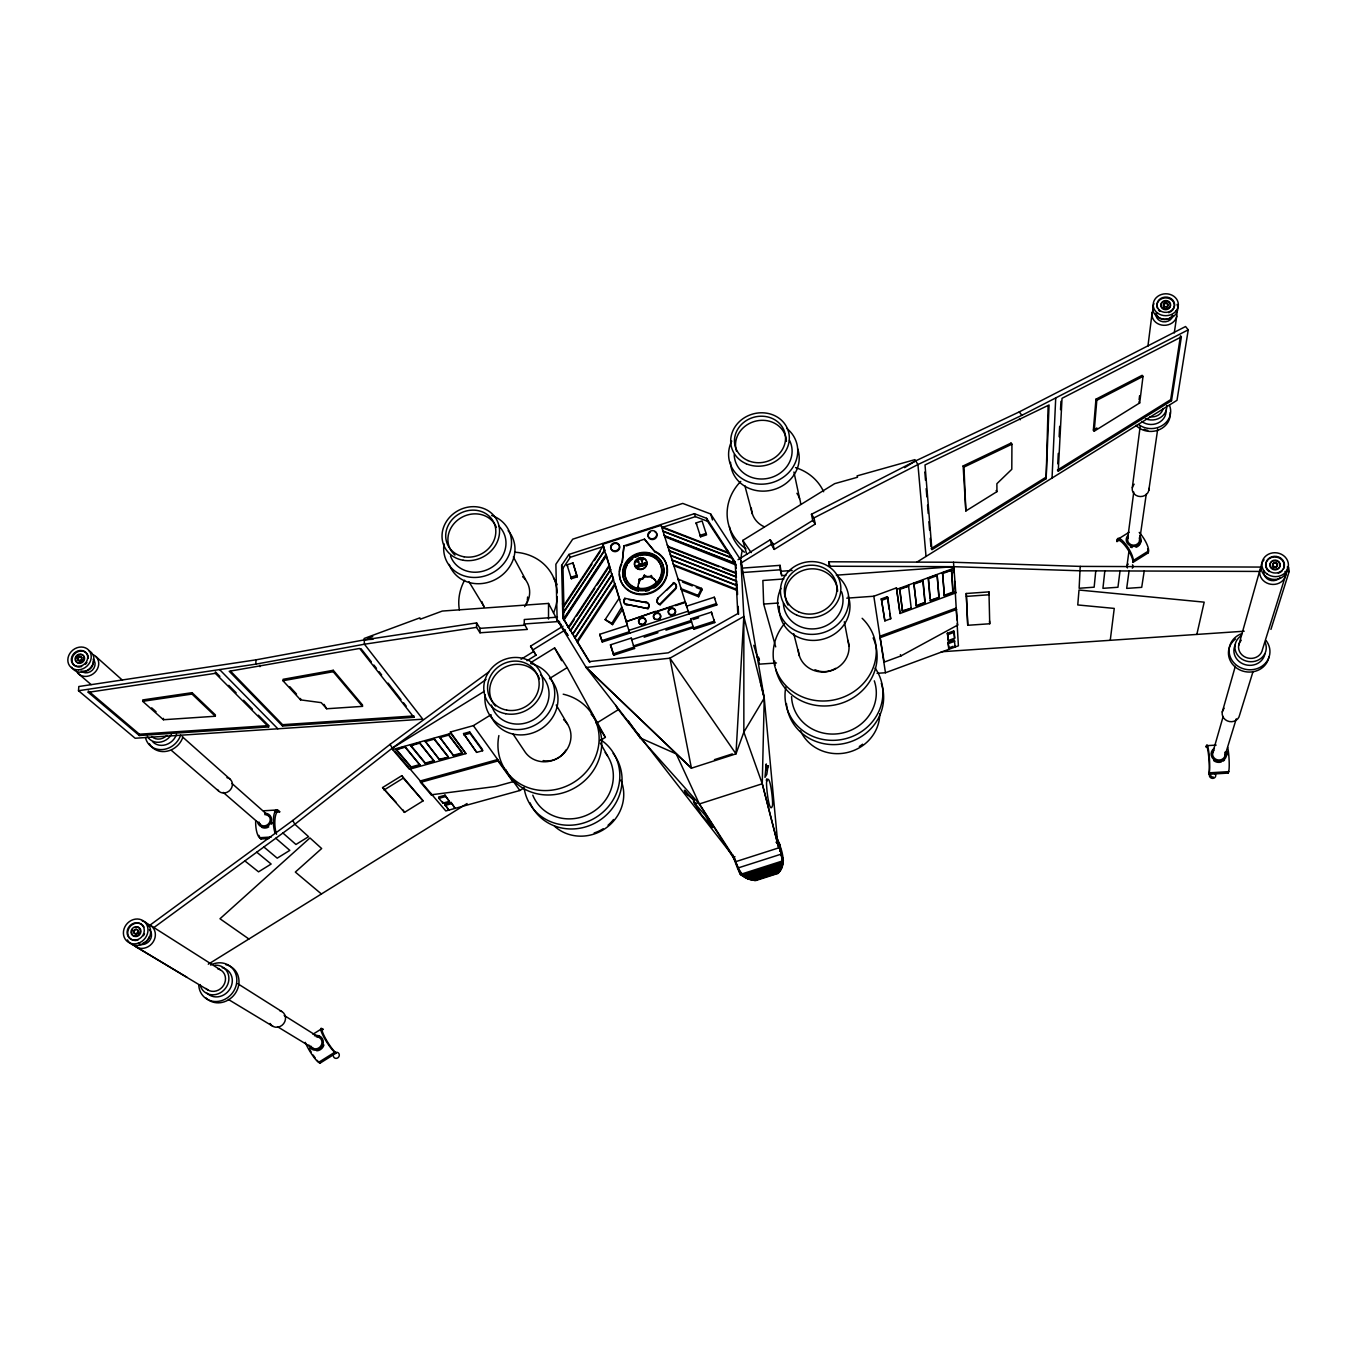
<?xml version="1.0" encoding="UTF-8"?>
<svg xmlns="http://www.w3.org/2000/svg" width="1357" height="1357" viewBox="0 0 1357 1357"><rect width="100%" height="100%" fill="white"/><g stroke="black" fill="none" stroke-linecap="round" stroke-linejoin="round"><path stroke-width="1.5" d="M548.516 619.029L548.533 603.424L442.297 611.057L420.28 619.216L419.856 617.859L364.151 638.485L364.439 644.219L422.79 719.193L135.14 738.242L78.502 690.73L78.808 686.523L255.998 659.841L364.575 639.842L476.612 622.914L480.022 628.359L479.988 632.786L527.364 629.427L524.26 623.983L524.277 619.521L557.473 617.164M1011.016 443.094L1011.932 444.18L1011.796 469.301L996.886 483.703L996.954 491.641L965.845 510.978L963.131 465.96L1011.084 443.06M479.988 632.786L476.561 627.358L476.612 622.914M413.902 717.31L359.639 648.459L229.214 671.274L282.544 726.012L413.902 717.31L413.919 715.953L282.595 724.689L230.724 671.325M778.731 847.871L762.261 783.769L764.245 698.109L740.905 560.288L710.661 513.981L682.741 503.413L572.705 539.187L555.878 564.258L557.133 619.844L586.173 667.457L734.341 857.828L735.816 861.627L778.731 847.871L762.261 783.769L743.857 732.102L743.84 616.468L740.905 560.288L742.313 570.686M362.472 706.369L362.506 704.995L333.262 670.29L283.087 679.314L282.968 680.722L300.542 699.873L321.219 702.638L326.698 708.761L362.472 706.369L333.211 671.715L333.262 670.29M326.698 708.761L324.001 704.334M300.542 699.873L300.592 698.482M1046.128 478.699L1049.08 404.963L925.016 464.942L931.903 549.738L1046.128 478.699L1048.113 405.93M282.544 726.012L282.595 724.689M268.703 725.605L139.381 734.205L88.341 690.934L88.239 692.324L139.296 735.528L268.652 726.945L268.703 725.605L258.339 715.173M78.502 690.73L255.811 664.15L255.998 659.841M259.95 666.677L260.018 665.252M1052.048 478.037L1055.729 397.923M1057.765 463.823L1058.29 453.408M1059.139 436.75L1059.664 426.335M1060.512 409.661L1060.953 401.333M268.652 726.945L215.356 673.343L215.441 671.919L219.868 676.397M215.305 716.242L215.373 714.885L192.083 692.681L142.773 699.924L142.689 701.315L163.417 719.736L215.305 716.242L192.016 694.072L192.083 692.681M1058.256 471.15L1062.039 398.296L1181.37 336.909L1180.488 335.807L1170.684 399.653L1171.515 400.705L1058.256 471.15L1057.442 470.082L1170.684 399.653M743.84 616.468L735.986 753.847L691.425 768.181L586.173 667.457L669.917 658.179L743.84 616.468L764.245 698.109L777.798 843.918L779.444 844.173C782.87 853.248 786.297 866.003 777.798 873.501L755.628 880.608L747.741 878.912L740.379 874.434C734.544 862.526 726.69 837.303 740.379 874.434L783.379 860.66L776.933 839.135L779.444 844.173L783.26 862.034L741.567 875.367L733.645 857.217M163.417 719.736L163.485 718.379M139.296 735.528L139.381 734.205M1093.369 430.135L1095.964 399.195L1142.136 375.312L1143.018 376.415L1139.693 402.944L1094.2 431.204L1093.369 430.135L1096.863 427.964M1094.2 431.204L1096.812 400.298L1095.964 399.195M1095.777 570.856L1094.149 587.191L1079.137 588.26L1080.206 566.395L953.496 562.256L829.008 561.781L829.195 566.225L953.784 566.683L1080.579 570.805L1259.737 571.433M654.854 551.264A24.29 22.153 -22 0 1 664.167 581.22A24.29 22.153 -22 0 1 631.48 591.839A24.29 22.153 -22 0 1 622.269 561.849L623.949 545.836L644.49 539.17L655.126 551.994A24.273 22.136 -22 0 1 666.151 578.269A24.273 22.136 -22 0 1 639.622 594.62A24.273 22.136 -22 0 1 619.504 573.943M1104.835 570.89L1102.936 588.327L1117.947 587.259L1120.017 570.941M1139.218 532.402A13.774 3.85 57.7 0 1 1148.548 550.959L1148.276 552.808L1132.925 562.426A13.757 3.715 57.7 0 0 1125.682 546.447A13.757 3.715 57.7 0 0 1116.998 541.545L1117.218 539.679L1129.126 532.232M1139.1 399.823L1139.609 395.752M1110.247 640.3L1114.25 608.411L1077.763 604.951L1079.002 590.024L1204.185 602.152L1196.84 634.414M1147.92 346.222L1152.161 312.619M1132.315 487.706L1140.185 426.268M1127.667 538.763L1133.757 492.082M1126.988 565.852L1129.075 550.23M1129.058 570.975L1126.683 588.395L1141.712 587.344L1144.205 571.026M1132.925 562.426L1133.18 560.594A13.791 3.732 57.7 0 0 1125.92 544.598A13.791 3.732 57.7 0 0 1117.218 539.679M1139.575 540.731L1146.258 494.101M1148.802 490.369L1157.725 428.999M1174.263 332.991L1176.74 316.198M1171.515 400.705L1181.37 336.909M772.625 546.99L774.287 549.398L815.252 524.056L812.707 520.46L811.452 514.286L915.347 461.024L1019.26 411.9L1185.56 326.528L1188.24 329.836L1176.994 400.315L917.078 562.002M1216.16 745.095L1206.475 745.688L1206.068 747.181A14.265 1.611 86.3 0 1 1208.68 756.307A14.265 1.611 86.3 0 1 1208.799 774.27L1228.204 773.083L1228.662 771.641A14.316 1.747 86.3 0 0 1229.154 760.989A14.316 1.747 86.3 0 0 1227.729 747.368M1238.704 645.338L1259.822 570.381M1222.267 712.052L1235.311 666.287M1212.649 753.033L1223.166 716.479M1208.799 774.27L1209.223 772.828A14.299 1.611 86.3 0 0 1209.104 754.814A14.299 1.611 86.3 0 0 1206.475 745.688M1225.083 755.323L1236.261 718.837M1253.054 671.494L1239.569 715.156A8.787 8.074 9.8 0 1 1227.288 720.889A8.787 8.074 9.8 0 1 1224.15 708.286M1285.808 574.723L1262.485 649.46A12.077 10.975 8.2 0 1 1245.641 657.314A12.077 10.975 8.2 0 1 1241.265 640.216M1270.932 629.394L1289.15 571.534L1288.641 567.175M777.798 873.501L778.63 870.872L778.596 872.738L754.288 880.506M734.205 858.659L733.56 856.504M733.628 858.065L734.917 856.606M680.858 587.988L681.621 590.074L698.601 596.758L698.109 595.384L701.586 588.378L678.11 579.151M698.601 596.758L702.078 589.769L701.586 588.378M638.57 584.053A9.38 8.566 -22.1 0 1 639.452 581.899L638.723 579.507L642.709 578.218L644.304 575.164L647.323 576.725L651.581 576.131M638.723 579.507L642.997 578.913L644.304 575.164M627.019 623.643L622.642 609.174L612.533 624.627L611.905 623.304L621.727 607.139M576.946 641.335L614.789 583.747M589.769 662.453L577.454 642.319L615.247 584.782L614.331 582.696M612.533 624.627L605.137 619.623L619.148 598.267M609.242 565.275L568.346 627.307L567.311 625.323M569.838 626.255L574.367 619.369M576.64 615.925L594.807 588.361M597.063 584.918L608.428 567.701M570.364 630.564L610.514 569.618M609.514 571.704L570.534 630.886L569.516 628.902M572.552 634.143L611.939 574.316M611.464 573.265L612.092 574.673L572.739 634.482L571.704 632.498M574.757 637.739L613.364 579.032M612.38 581.101L574.927 638.061L573.909 636.094M606.002 554.708L563.698 618.775L563.562 605.884L603.322 545.735L602.389 543.563M591.957 564.122L563.901 606.562L562.985 568.21L561.611 565.394L568.956 554.436L694.394 513.675L706.59 518.306L735.172 562.137L736.206 568.447M594.298 560.594L600.133 551.756M563.528 612.16L604.577 550.043L604.119 548.957M563.867 619.114L606.155 555.064M568.702 627.969L564.207 619.776L606.46 555.776L605.527 553.639M562.985 568.21L570.313 557.286L603.644 546.447M638.468 561.934L635.347 561.238A6.31 5.75 -22 0 0 637.739 569.024A6.31 5.75 -22 0 0 646.22 566.259A6.31 5.75 -22 0 0 643.829 558.49L641.725 561.272M635.347 561.238L639.096 558.27L643.829 558.49M635.636 561.951L638.18 560.645M660.113 604.747L659.841 604.069A3.969 3.63 -21.8 0 1 657.958 598.013L673.53 583.273A3.952 3.63 -21 0 1 675.413 589.294L660.113 604.747A3.969 3.63 -21.8 0 1 657.466 599.811M666.575 590.295L673.53 583.273M659.841 604.069L675.158 588.599A3.952 3.63 -21 0 0 673.276 582.577M641.471 560.22L642.692 558.151M636.603 560.678L637.451 558.592L640.555 557.591L644.117 559.203M148.1 926.526L292.722 820.476L390.07 744.365L488.876 671.885M486.077 679.382L392.309 748.131L294.876 824.259L153.477 927.866M636.179 559.61L642.166 557.676M642.59 558.745L641.284 559.644L640.86 558.575M318.658 1062.327L334.857 1052.184L336.248 1053.032L320.065 1063.159L318.658 1062.327A14.147 2.392 58.2 0 1 311.72 1054.185A14.147 2.392 58.2 0 1 305.257 1042.329M1133.18 560.594L1148.548 550.959M312.941 1034.238L321.914 1028.623L323.322 1029.522A14.113 2.256 58.2 0 0 325.595 1038.631A14.113 2.256 58.2 0 0 336.248 1053.032M1116.998 541.545L1120.39 539.408M410.34 769.3L445.808 810.943L519.867 790.503L523.429 788.281M600.031 740.668L605.375 737.36L567.158 667.627L554.606 647.917L531.164 662.386M931.106 548.652L1045.314 477.63M404.505 812.385L423.079 800.867L401.791 775.678L382.572 787.569L404.505 812.385L403.097 809.993M208.283 964.216L467.079 803.548M596.537 723.179L618.13 709.779L615.874 705.386M526.991 660.757L535.998 655.194L530.57 646.169L563.019 626.154M535.998 655.194L532.928 649.884L565.394 629.852M521.054 659.281L533.657 651.496M491.064 714.698L473.356 725.639L450.388 732.017L465.926 753.61L409.39 769.266L392.614 749.59L392.309 748.131L484.279 691.341M746.774 554.436L742.788 540.408L834.674 483.652L857.488 477.257L857.081 475.883L914.923 459.65L917.943 464.552L926.034 556.438M738.021 559.695L770.25 539.764L772.778 543.411L774.287 549.398M549.466 678.568L567.158 667.627M740.532 563.342L772.778 543.411M773.558 544.683L812.707 520.46M904.61 467.673L915.347 461.024M384.031 790.028L403.233 778.138L423.079 800.867M900.929 655.923L957.652 625.085L956.193 608.055L879.913 636.246L884.153 662.114L900.929 655.923L900.403 654.634M1011.932 444.18L963.979 467.096L965.845 510.978M1096.812 400.298L1143.018 376.415M815.252 524.056L813.996 517.899L917.943 464.552L1021.872 415.327L1188.24 329.836M367.56 638.536L372.751 636.603M846.802 598.166L873.823 596.232L896.451 587.869L900.03 613.483L955.803 592.873L953.496 562.256M897.011 589.26L954.361 568.057M902.541 611.464L899.572 588.667L908.766 586.071L899.861 589.362L902.541 611.464L911.226 608.258L908.478 585.376M913.889 583.374L923.082 580.779L925.186 603.102L916.484 606.308L913.889 583.374L916.484 606.308M929.986 598.437L928.205 578.082L937.11 574.791L939.146 597.945L930.173 600.472L938.857 597.267L937.11 574.791M942.521 572.79L951.715 570.194L953.106 592.772L944.404 595.994L942.521 572.79L944.404 595.994M914.177 584.07L923.082 580.779M930.444 601.151L928.493 578.777L937.399 575.487M942.81 573.485L951.715 570.194M881.355 598.895L887.342 596.69L887.902 598.064L890.718 618.741L884.866 620.895L881.355 598.895L884.866 620.895M881.897 600.269L887.902 598.064M902.269 610.786L911.226 608.258M916.212 605.629L924.897 602.423L922.794 580.084M944.133 595.316L952.818 592.11L951.427 569.499M918.706 605.018L924.473 602.898M880.439 637.569L956.753 609.378M947.407 633.312L953.717 630.971L954.259 632.277L954.633 638.214L948.356 640.538L947.407 633.312L948.356 640.538M947.932 634.601L954.259 632.277M948.034 642.234L948.967 649.325L948.034 642.234L954.276 639.927L955.175 647.035L954.649 645.762M948.56 643.523L954.819 641.216M948.441 648.052L953.089 646.339M877.063 673.309L885.459 672.75L958.398 645.813L957.228 625.781M660.893 524.565L661.962 527.5L695.378 516.644L707.523 521.258L735.324 563.545L664.625 536.083M571.382 578.744L567.005 564.834L572.959 562.901L577.336 576.793L571.382 578.744L570.703 577.336L576.674 575.402L577.336 576.793M700.585 536.795L696.107 522.903L702.095 520.969L706.556 534.862L700.585 536.795L700.093 535.337L706.098 533.403M626.12 545.955L639.181 541.714M639.351 564.648L642.455 563.63L640.996 558.931L637.892 559.932L639.198 564.291L642.455 563.63M636.67 565.682C663.285 556.947 618.419 572.349 645.796 564.851L645.169 562.934M637.162 567.26L645.796 564.851M628.104 620.997L655.465 611.362M657.721 611.396L671.562 606.918M675.515 605.646L685.404 602.44M686.608 606.172L714.274 597.216L716.784 604.951L602.287 642.014L599.743 634.296L627.341 625.356L626.747 624.016M601.643 640.708L629.292 631.751L602.695 544.293L661.147 525.295L688.61 612.55L716.326 603.594L716.784 604.951M633.465 645.559L634.55 648.476L613.788 655.194L610.446 644.829L631.209 638.112L631.802 639.435M711.407 612.16L714.749 622.541L693.953 629.258L690.611 618.894L711.407 612.16L711.882 613.517M693.003 619.623L698.668 617.791M644.151 637.196L657.992 632.718M665.914 630.157L691.612 621.845M633.617 645.898L693.071 626.663M634.058 646.865L693.444 627.663L692.952 626.323M613.16 653.904L633.956 647.17L634.55 648.476M714.477 759.649L732.322 753.898M617.248 708.066L640.402 738.021L699.347 803.972L762.261 783.769M779.885 851.297L779.444 844.173L776.713 843.206L777.798 843.918L776.628 839.864M737.546 868.124L781.004 854.198M741.193 872.772L742.771 876.249L783.057 863.34L779.63 846.531L776.662 839.203M743.992 877.029L782.802 864.613M745.23 877.742L782.497 865.817M746.486 878.369L782.107 866.97M747.741 878.912L781.683 868.056L780.97 864.239M749.03 879.387L781.174 869.108M750.319 879.794L780.614 870.091M751.625 880.099L780.004 871.024M752.948 880.354L779.325 871.906M392.614 749.59L450.711 733.458L465.926 753.61M404.98 746.486L420.144 765.246L411.341 767.672L396.108 749.726L403.182 746.995M419.483 742.466L434.291 761.328L425.47 763.754L410.611 745.705L417.668 742.974M396.108 749.726L405.132 747.215L420.144 765.246M410.611 745.705L419.635 743.195L434.291 761.328M425.114 741.668L434.138 739.175L448.438 757.393L439.617 759.835L424.962 740.956L439.617 759.835M439.617 737.648L448.658 735.138L462.584 753.474L453.781 755.917L439.464 736.919L453.781 755.917M463.568 733.594L469.641 731.898L482.329 749.318L482.634 750.726L476.68 752.372L463.568 733.594L476.68 752.372M463.873 735.036L469.963 733.34L482.634 750.726M395.956 748.996L411.188 766.959L419.991 764.534M410.459 744.976L425.335 763.058L434.138 760.615M439.464 759.123L448.438 757.393M453.628 755.204L462.432 752.762L448.505 734.408M420.568 782.361L497.985 760.938L512.912 781.734L495.882 786.449L431.187 794.812L420.568 782.361L420.28 780.97L497.68 759.547L497.985 760.938M445.028 795.253L438.633 797.017L438.922 798.374L442.925 803.107L449.286 801.359L445.028 795.253L449.286 801.359M438.922 798.374L445.317 796.61M444.655 804.141L448.862 810.129L444.655 804.141L450.982 802.394L455.155 808.399L450.982 802.394M444.943 805.498L451.287 803.751M255.811 664.15L364.439 644.219L476.561 627.358M283.036 680.722L333.211 671.715M88.239 692.324L215.356 673.343M142.689 701.315L192.016 694.072M742.126 568.125L780.088 565.343L781.717 575.639L785.957 575.334M742.262 572.552L780.241 569.787L781.717 575.639M781.564 571.229L792.132 570.449M783.854 578.964L762.871 580.491L763.669 604.069L775.695 646.865M836.302 575.181L953.784 566.683L954.141 572.891M763.669 604.069L778.223 603.034M524.26 623.983L559.559 621.472M967.745 625.289L966.235 593.501L988.965 591.889L989.168 594.773L966.421 596.385L967.745 625.289L989.728 623.762L988.965 591.889M480.022 628.359L525.329 625.153M364.575 639.842L373.022 639.249M776.458 662.979L759.564 664.133L753.78 645.304M941.249 651.784L1244.182 631.209M263.462 810.808L277.15 809.959M274.368 810.757L278.287 810.519L279.712 811.825A13.604 4.275 86.8 0 0 275.132 817.779A13.604 4.275 86.8 0 0 276.557 834.267M275.827 812.063L279.712 811.825M1209.223 772.828L1228.662 771.641M255.693 820.798A13.621 4.393 86.8 0 0 259.56 837.727L271.315 837.015M259.56 837.727L261.053 838.982L268.873 838.507M1080.206 566.395L1261.23 567.073M1284.943 571.518L1289.15 571.534M776.984 838.897L779.444 844.173L776.306 842.205L778.019 842.256L779.444 844.173L777.425 842.985L779.444 844.173L775.542 834.385M648.018 603.407A3.969 3.63 -22.6 0 1 648.086 608.648L626.612 604.323A3.952 3.613 -23.3 0 1 624.78 598.301L646.237 602.593A3.969 3.63 -22.6 0 1 647.476 603.034M628.919 599.641L646.237 602.593M626.612 604.323L648.086 608.648M638.553 561.815L635.822 560.611M776.306 842.205L778.256 842.934M661.69 526.77L728.132 552.503M661.962 527.5L728.353 553.232L727.471 550.348M663.013 531.062L731.627 557.659L735.223 563.189L664.489 535.71M736.02 565.004L664.879 536.795L664.082 534.624M667.814 546.26L736.257 572.925L735.613 570.788M718.888 566.768L668.085 546.973L667.288 544.819M722.789 568.295L736.461 573.621M669.154 550.586L736.359 576.793L735.833 575.029M736.478 577.149L669.289 550.942L668.764 549.5M670.629 555.267L736.58 581.033M672.105 559.966L736.8 585.274M673.581 564.682L737.021 589.515L736.698 581.373L670.765 555.624L670.239 554.199M737.546 594.519L737.343 590.549L673.971 565.733L673.191 563.613M682.537 582.085L692.307 585.919M696.209 587.462L702.078 589.769M681.112 588.684L698.109 595.384M628.325 720.889L640.402 738.021L676.21 753.881L699.347 803.972L735.816 861.627M605.137 619.623L611.905 623.304M136.429 947.067L208.181 990.135M131.493 943.997L187.096 977.379M228.366 999.447L272.944 1026.35M277.523 1026.723L312.89 1048.198M284.173 1015.443L319.183 1037.443M237.763 983.706L281.713 1011.474M149.898 925.033L220.377 969.814M776.56 842.29L779.444 844.173L777.357 840.356M777.425 842.985L778.511 843.681M248.908 938.993L219.987 918.757L309.939 837.931L321.66 848.532L295.334 872.076L321.422 893.992M244.871 860.915L258.542 871.839L271.146 864.036L256.761 852.196M263.869 846.989L277.218 858.167L289.821 850.364L275.793 838.253M78.35 673.649L91.106 684.59M171.287 750.285L218.698 791.097M223.193 792.386L260.34 824.479M282.918 833.028L295.945 844.478L308.565 836.675L294.876 824.259L292.722 820.476M232.03 783.532L268.737 816.032M182.143 736.58L230.368 779.427M95.889 656.517L122.452 680.213M151.662 707.845L156.089 711.797M586.173 667.457L691.425 768.181L669.917 658.179L735.986 753.847L743.857 732.102L764.245 698.109L760.446 681.977M228.756 685.336L236.152 692.799M243.548 700.246L252.419 709.202M219.597 669.578L277.863 728.794M382.572 787.569L396.261 802.513M289.787 686.693L296.538 694.072M655.126 551.994L644.49 539.17M567.718 635.432L557.133 619.844L561.187 624.627M394.904 751.167L409.102 767.841M1138.845 401.876L1139.693 402.944M360.979 648.646L371.309 661.775M373.887 665.066L376.466 668.339M379.061 671.63L381.639 674.904M388.102 683.114L401.01 699.534M403.589 702.824L406.184 706.098M433.986 738.445L448.285 756.697M1019.26 411.9L1021.872 415.327M1019.48 418.584L1020.345 419.737M996.14 490.539L996.954 491.641M963.131 465.96L963.979 467.096M473.356 725.639L519.867 790.503M811.452 514.286L813.996 517.899M557.133 619.844L560.746 624.983M563.172 628.41L567.989 635.263M742.788 540.408L751.201 552.621M757.155 656.737L759.428 660.096L758.478 656.958M513.082 734.12L524.447 751.066A25.393 23.51 -31 0 0 561.221 755.798A25.393 23.51 -31 0 0 563.63 719.617M699.347 803.972L734.341 857.828M595.893 722.416L605.375 737.36M530.57 646.169L532.928 649.884M777.731 841.408L779.444 844.173M561.611 565.394L562.85 617.995L589.481 661.588L668.272 652.819L737.801 613.601L735.172 562.137M468.962 581.712L484.313 607.037A24.748 22.39 -28.1 0 1 481.956 601.694M390.07 744.365L392.309 748.131M401.791 775.678L403.233 778.138M556.234 704.995L567.599 724.299M600.337 743.025L607.563 755.934M554.606 647.917L561.645 660.689M513.37 556.93L526.448 581.135A24.748 22.39 -28.1 0 1 524.599 606.63M548.533 603.424L556.404 618.334M562.85 617.995L564.241 620.675M576.097 639.707L577.454 642.319M562.816 617.096L564.207 619.776M562.663 610.463L563.715 612.482L604.747 550.399L603.322 545.735M562.51 603.848L563.562 605.884M776.899 840.916L779.63 846.531L783.26 862.034M567.005 564.834L567.684 566.242M599.743 634.296L602.287 642.014M612.686 652.293L613.313 653.582M610.446 644.829L613.788 655.194M610.938 646.441L611.566 647.747M568.956 554.436L570.313 557.286M631.7 639.724L691.12 620.488M638.689 734.239L640.402 738.021M629.885 633.074L628.681 630.428L688.118 611.193L689.119 613.907M626.12 621.642L685.149 601.762L686.167 604.493M618.843 597.572L619.742 599.624L615.247 584.782M612.906 577.98L613.517 579.371L612.092 574.673M608.631 563.85L609.547 565.971M610.039 568.549L610.667 569.957L606.46 555.776M624.78 598.301L625.085 598.98A3.952 3.613 -23.3 0 0 626.917 605.018M622.269 561.849L623.949 545.836M955.226 591.533L955.803 592.873M656.72 583.459L656.313 582.407A9.38 8.566 -22.1 0 0 644.88 577.115A9.38 8.566 -22.1 0 0 638.485 588.192L638.91 589.226M957.126 623.779L957.652 625.085M954.633 638.214L953.717 630.971M636.077 560.288L638.367 561.238L637.756 559.576M900.03 613.483L896.451 587.869M638.265 561.103L638.621 562.29M890.718 618.741L889.615 613.245M741.193 872.33L742.771 876.249M883.644 660.825L884.153 662.114M657.958 598.013L658.247 598.708A3.969 3.63 -21.8 0 0 657.806 599.234M651.903 577.471L652.055 577.811A9.38 8.566 -22.1 0 1 656.449 582.764A18.71 17.047 -22 0 0 653.565 556.641A18.71 17.047 -22 0 0 626.34 565.462A18.71 17.047 -22 0 0 638.621 588.531A9.38 8.566 -22.1 0 1 638.282 586.309M739.361 869.837L741.567 875.367M690.611 618.894L691.103 620.234M693.953 629.258L693.444 627.935L714.274 621.184L714.749 622.541M686.099 604.798L687.117 607.529M671.715 558.897L672.241 560.322L736.902 585.613L736.274 583.51M677.855 578.438L678.636 580.542M662.623 529.959L663.149 531.418L731.728 558.015L731.084 555.861M711.916 613.771L712.391 615.111M713.765 619.589L714.24 620.929M714.274 597.216L714.749 598.59M696.107 522.903L696.599 524.379M694.394 513.675L695.378 516.644M706.59 518.306L707.523 521.258M710.661 513.981L712.51 519.968M651.309 575.419L652.055 577.811M636.823 566.039L637.298 567.616M736.478 587.768L737.343 590.549M631.209 638.112L633.956 647.17M734.68 561.391L735.545 564.258M572.959 562.901L576.674 575.402M744.874 485.755L752.355 513.896M770.25 539.764L771.777 545.785M793.743 633.702L799.409 655.923M781.191 855.097L783.057 863.34M512.607 780.377L512.912 781.734M469.641 731.898L469.963 733.34M450.388 732.017L450.711 733.458M793.93 471.999L799.595 498.562M442.636 801.75L442.925 803.107M430.898 793.438L431.187 794.812M829.008 561.781L829.772 565.716M844.325 621.743L849.024 646.373M873.823 596.232L885.459 672.75M887.342 596.69L889.039 609.106M924.829 472.049L925.508 480.344M926.186 488.622L926.865 496.899M927.543 505.177L928.222 513.455M928.9 521.733L929.579 530.027M930.257 538.305L930.936 546.583M989.541 620.963L989.728 623.762M966.235 593.501L966.421 596.385M954.633 581.186L956.889 619.844M738.157 606.409L738.564 614.331M780.088 565.343L780.241 569.787M766.773 778.816A6.107 5.784 -28.4 0 1 766.23 780.275M697.091 803.463A6.107 5.784 -15.7 0 1 693.342 800.935M645.949 601.914A3.969 3.63 -22.6 0 1 647.798 607.953M619.572 572.009A24.273 22.136 -22 0 1 621.642 564.342M615.315 543.411A4.478 4.071 -22.8 0 1 619.386 548.974A4.478 4.071 -22.8 0 1 611.99 550.433A4.478 4.071 -22.8 0 1 614.161 543.631M656.415 533.08A4.495 4.071 -21 0 1 654.888 538.831A4.495 4.071 -21 0 1 648.799 537.779A4.495 4.071 -21 0 1 650.342 532.029M654.769 531.707A4.495 4.071 -21 0 1 655.702 532.283M641.488 624.899A3.63 3.342 -23.1 0 1 639.588 619.589A3.63 3.342 -23.1 0 1 645.61 619.912A3.63 3.342 -23.1 0 1 642.421 624.949M654.702 619.335A3.63 3.342 -22.2 0 1 654.854 614.348A3.63 3.342 -22.2 0 1 660.113 614.619A3.63 3.342 -22.2 0 1 659.061 619.555M673.903 614.755A3.63 3.342 -21.4 0 1 668.577 613.076A3.63 3.342 -21.4 0 1 671.969 608.581A3.63 3.342 -21.4 0 1 675.532 612.584M675.192 613.432A3.63 3.342 -21.4 0 1 674.633 614.161M633.431 589.549A20.745 18.913 -22 0 1 624.78 565.513A20.745 18.913 -22 0 1 650.207 553.758A20.745 18.913 -22 0 1 663.369 575.707M662.861 577.336A20.745 18.913 -22 0 1 653.989 588.073M649.053 590.346A20.745 18.913 -22 0 1 645.525 591.177M638.418 591.109A20.745 18.913 -22 0 1 635.025 590.21M639.995 555.522A18.693 17.03 -22 0 1 661.775 568.905A18.693 17.03 -22 0 1 644.779 589.362A18.693 17.03 -22 0 1 625.017 573.553M625.068 572.043A18.693 17.03 -22 0 1 627.375 564.766M628.223 563.443A18.693 17.03 -22 0 1 632.684 558.897M635.432 557.201A18.693 17.03 -22 0 1 638.452 555.963M656.313 582.407A18.71 17.047 -22 0 1 638.485 588.192M643.676 558.134A6.31 5.75 -22 0 1 646.085 565.903A6.31 5.75 -22 0 1 637.586 568.668A6.31 5.75 -22 0 1 635.195 560.899M744.416 552.18A50.141 45.578 -15.2 0 1 729.472 526.737M741.041 558.287A47.953 43.899 -15 0 1 742.245 550.637M746.062 548.856A50.463 45.816 -15.3 0 1 740.752 481.413M795.524 467.605A50.463 45.816 -15.3 0 1 823.648 491.743M764.313 526.804A24.833 22.526 -15.3 0 1 751.337 508.095M796.915 493.303A24.833 22.526 -15.3 0 1 800.681 504.346M786.721 428.371A34.824 31.296 -15.5 0 1 790.843 470.133A34.824 31.296 -15.5 0 1 745.485 480.599A34.824 31.296 -15.5 0 1 731.745 441.059M789.486 440.296A29.159 26.207 -15.5 0 1 769.69 477.969A29.159 26.207 -15.5 0 1 734.205 454.765M797.695 448.913A34.587 31.109 -15.5 0 1 770.437 490.403A34.587 31.109 -15.5 0 1 730.541 462.296M736.58 451.355A25.63 22.984 -15.6 0 1 756.867 420.857A25.63 22.984 -15.6 0 1 786.398 441.398M1176.163 310.6A12.484 10.873 -1.7 0 1 1163.916 325.307A12.484 10.873 -1.7 0 1 1153.145 309.905M1172.855 315.638A8.549 7.447 -1.7 0 1 1162.966 321.779A8.549 7.447 -1.7 0 1 1156.028 313.196M1163.119 408.491A11.467 10.161 -0.8 0 1 1149.803 416.769M1172.516 315.197A8.566 7.464 -1.8 0 1 1164.391 319.574A8.566 7.464 -1.8 0 1 1156.707 314.722M1177.062 304.392A12.552 10.924 -1.8 0 1 1164.764 319.166A12.552 10.924 -1.8 0 1 1153.925 303.714M1157.385 308.192A8.804 7.667 -1.8 0 1 1162.644 298.336A8.804 7.667 -1.8 0 1 1173.924 302.815A8.804 7.667 -1.8 0 1 1168.682 312.687M1159.998 311.431A8.804 7.667 -1.8 0 1 1158.437 309.956M1168.733 302.272A4.8 4.173 -1.8 0 1 1169.327 308.158A4.8 4.173 -1.8 0 1 1162.576 308.734A4.8 4.173 -1.8 0 1 1161.982 302.848M1162.898 302.102A4.8 4.173 -1.8 0 1 1167.682 301.695M1167.715 306.326A2.273 1.985 -1.8 0 1 1166.426 307.361M1164.696 307.31A2.273 1.985 -1.8 0 1 1163.509 304.833A2.273 1.985 -1.8 0 1 1166.24 303.578A2.273 1.985 -1.8 0 1 1167.902 305.817M1166.681 405.573A14.927 13.214 -0.8 0 1 1160.371 417.583A14.927 13.214 -0.8 0 1 1145.478 418.77M1166.002 410.119A14.859 13.163 -0.8 0 1 1158.047 422.994A14.859 13.163 -0.8 0 1 1141.61 421.416M1169.497 405.353A19.473 17.251 -0.8 0 1 1162.355 425.453A19.473 17.251 -0.8 0 1 1138.642 424.554M1170.158 412.647A19.422 17.217 -0.7 0 1 1158.216 430.118A19.422 17.217 -0.7 0 1 1135.894 425.284M1147.768 430.322A14.774 13.112 -0.7 0 1 1144.087 429.287M1148.904 488.401A8.379 7.514 0.2 0 1 1138.031 496.204A8.379 7.514 0.2 0 1 1134.164 484.195M1139.303 537.898A6.039 5.462 1 0 1 1133.332 545.209A6.039 5.462 1 0 1 1128.159 537.406M1139.71 535.93A7.413 6.7 1 0 1 1138.37 544.92A7.413 6.7 1 0 1 1128.362 544.462A7.413 6.7 1 0 1 1127.955 535.404M1140.83 540.442A7.413 6.7 1 0 1 1135.962 547.312M1132.145 547.583A7.413 6.7 1 0 1 1130.296 547.041M1132.484 564.8A3.036 2.765 1.4 0 1 1132.298 568.159M1127.48 567.921A3.036 2.765 1.4 0 1 1128.244 564.088M1147.615 548.652A13.757 3.834 57.7 0 1 1148.276 552.808M879.76 713.748A41.389 38.912 -12.7 0 1 846.649 752.677A41.389 38.912 -12.7 0 1 800.511 730.863M1265.233 642.675A15.707 14.282 8.2 0 1 1257.413 660.469A15.707 14.282 8.2 0 1 1237.109 654.413A15.707 14.282 8.2 0 1 1241.434 635.585M862.577 744.213A38.047 35.774 -12.7 0 1 859.32 746.486M1266.081 640.572A20.474 18.642 8.3 0 1 1259.991 667.39A20.474 18.642 8.3 0 1 1231.104 658.773A20.474 18.642 8.3 0 1 1242.283 633.465M835.607 668.339A20.677 19.235 -13.5 0 1 814.98 669.73M1273.002 566.514A2.409 2.154 6.6 0 1 1274.494 563.155A2.409 2.154 6.6 0 1 1277.293 565.869A2.409 2.154 6.6 0 1 1273.443 566.938M1269.083 571.653A9.312 8.346 6.6 0 1 1267.268 560.441A9.312 8.346 6.6 0 1 1279.481 558.1A9.312 8.346 6.6 0 1 1283.451 568.905M1282.178 570.737A9.312 8.346 6.6 0 1 1278.277 573.197M881.304 683.385A48.835 45.782 -12.9 0 1 844.359 743.483A48.835 45.782 -12.9 0 1 786.432 703.537M874.298 680.824A42.525 39.845 -13 0 1 841.204 733.272A42.525 39.845 -13 0 1 791.555 696.667M1268.948 656.89A20.423 18.591 8.3 0 1 1238.856 669.442A20.423 18.591 8.3 0 1 1235.532 638.994M1264.911 653.735A15.639 14.232 8.3 0 1 1244.997 664.625A15.639 14.232 8.3 0 1 1235.277 644.846M1287.471 566.581A13.265 11.908 6.6 0 1 1270.525 578.879A13.265 11.908 6.6 0 1 1264.029 559.779M847.871 640.283A25.478 23.68 -13.5 0 1 827.991 671.494A25.478 23.68 -13.5 0 1 798.306 649.85M875.112 668.068A49.106 46.019 -13 0 1 843.426 739.209A49.106 46.019 -13 0 1 785.822 687.066M841.645 591.839A29.956 27.632 -13.9 0 1 818.237 628.342A29.956 27.632 -13.9 0 1 783.396 603.17M1278.141 561.832A5.072 4.546 6.6 0 1 1278.599 568.549A5.072 4.546 6.6 0 1 1271.119 568.193A5.072 4.546 6.6 0 1 1271.984 561.544M1273.154 561.001A5.072 4.546 6.6 0 1 1277.022 561.17M1279.804 577.828A9.024 8.108 6.7 0 1 1269.117 579.897A9.024 8.108 6.7 0 1 1263.91 571.06M1224.777 752.287A6.327 5.852 11 0 1 1222.063 759.326A6.327 5.852 11 0 1 1214.057 757.868A6.327 5.852 11 0 1 1214.006 750.319M788.061 605.086A26.326 24.256 -14 0 1 804.769 569.872A26.326 24.256 -14 0 1 837.608 591.228M848.329 596.385A35.503 32.789 -13.9 0 1 818.763 640.029A35.503 32.789 -13.9 0 1 779.342 606.358M837.286 575.945A35.774 32.992 -13.9 0 1 841.781 620.013A35.774 32.992 -13.9 0 1 794.965 630.31A35.774 32.992 -13.9 0 1 780.953 588.344M1213.158 776.916A1.713 1.578 11.6 0 1 1211.852 776.849M1211.173 776.306A1.713 1.578 11.6 0 1 1210.851 775.525M1215.143 773.778A3.189 2.951 11.6 0 1 1214.82 777.561A3.189 2.951 11.6 0 1 1210.749 777.798A3.189 2.951 11.6 0 1 1209.664 774.101M862.136 618.283A51.753 48.14 -13.5 0 1 861.865 685.048A51.753 48.14 -13.5 0 1 790.707 690.018A51.753 48.14 -13.5 0 1 784.448 623.728M873.128 637.926A51.413 47.885 -13.4 0 1 841.136 703.333A51.413 47.885 -13.4 0 1 775.763 669.323M775.034 665.201A51.413 47.885 -13.4 0 1 774.694 661.046M1285.91 571.619A13.18 11.84 6.7 0 1 1270.729 584.239A13.18 11.84 6.7 0 1 1260.806 567.447M1226.117 751.863A7.752 7.175 11 0 1 1222.199 760.768A7.752 7.175 11 0 1 1212.191 757.664A7.752 7.175 11 0 1 1214.379 748.216M1224.54 759.92A7.752 7.158 11 0 1 1223.064 761.158M1221.266 761.989A7.752 7.158 11 0 1 1213.65 760.582M1227.746 751.693A14.282 1.73 86.3 0 1 1228.17 755.069M1228.509 771.505A14.282 1.73 86.3 0 1 1228.204 773.083M314.417 1035.747A7.65 7.022 -51.8 0 1 323.136 1040.565A7.65 7.022 -51.8 0 1 317.674 1049.894A7.65 7.022 -51.8 0 1 308.955 1045.077M142.281 920.962A13.044 11.585 -48.1 0 1 147.642 940.13A13.044 11.585 -48.1 0 1 127.405 939.875M279.779 1010.744A8.668 7.888 -50.8 0 1 283.63 1023.67A8.668 7.888 -50.8 0 1 270.06 1023.449M316.249 1036.782A6.242 5.733 -51.8 0 1 321.914 1041.481A6.242 5.733 -51.8 0 1 317.877 1048.401A6.242 5.733 -51.8 0 1 310.804 1046.094M93.141 660.944A8.413 7.277 -40 0 1 90.546 668.577A8.413 7.277 -40 0 1 82.709 671.138M137.99 940.079A9.16 8.125 -48 0 1 128.033 935.227A9.16 8.125 -48 0 1 133.139 924.134A9.16 8.125 -48 0 1 143.995 927.035M144.453 933.582A9.16 8.125 -48 0 1 143.452 935.736M93.141 659.214A8.396 7.277 -40 0 1 92.361 670.171A8.396 7.277 -40 0 1 81.115 670.952M210.606 965.064A20.168 18.184 -49.5 0 1 236.152 975.157A20.168 18.184 -49.5 0 1 220.665 1000.906A20.168 18.184 -49.5 0 1 198.75 984.792M225.805 964.657A20.118 18.15 -49.5 0 1 235.965 992.323A20.118 18.15 -49.5 0 1 205.891 997.853M605.154 752.575A42.389 39.557 -31.4 0 1 591.686 812.69A42.389 39.557 -31.4 0 1 532.792 795.168M264.785 814.624A5.971 5.36 -42.3 0 1 270.23 819.424A5.971 5.36 -42.3 0 1 265.293 825.751A5.971 5.36 -42.3 0 1 258.983 822.054M613.127 753.372A48.682 45.476 -31.5 0 1 597.402 821.748A48.682 45.476 -31.5 0 1 529.993 802.767M88.799 650.597A12.332 10.652 -39.9 0 1 89.935 668.289A12.332 10.652 -39.9 0 1 71.768 667.22M264.836 813.352A7.311 6.581 -42.3 0 1 271.519 819.238A7.311 6.581 -42.3 0 1 265.463 826.99A7.311 6.581 -42.3 0 1 257.711 822.461M272.18 822.495A7.294 6.564 -42.3 0 1 271.417 824.191M268.754 826.888A7.294 6.564 -42.3 0 1 261.765 827.312M93.616 654.905A12.264 10.619 -40 0 1 94.753 672.512A12.264 10.619 -40 0 1 76.687 671.444M226.941 777.646A8.261 7.362 -41.7 0 1 230.537 789.604A8.261 7.362 -41.7 0 1 217.527 789.57M137.752 933.294A2.375 2.103 -48 0 1 134.156 932.683A2.375 2.103 -48 0 1 136.616 929.545A2.375 2.103 -48 0 1 138.143 932.802M565.937 750.031A20.609 19.1 -31 0 1 543.139 760.598M81.691 666.508A8.651 7.48 -39.9 0 1 71.989 660.927A8.651 7.48 -39.9 0 1 79.995 651.089A8.651 7.48 -39.9 0 1 88.307 658.382M86.933 662.437A8.651 7.48 -39.9 0 1 85.508 664.184M79.283 654.854A4.716 4.071 -39.9 0 1 84.524 657.534A4.716 4.071 -39.9 0 1 80.979 663.081A4.716 4.071 -39.9 0 1 75.755 660.384M75.687 659.265A4.716 4.071 -39.9 0 1 76.433 657.059M77.213 656.11A4.716 4.071 -39.9 0 1 78.18 655.363M215.017 965.183A15.47 13.943 -49.4 0 1 228.892 977.939A15.47 13.943 -49.4 0 1 216.085 994.46A15.47 13.943 -49.4 0 1 200.005 984.537M620.895 780.139A41.27 38.658 -31.7 0 1 605.459 828.381A41.27 38.658 -31.7 0 1 554.487 826.192M613.534 819.509A37.928 35.536 -31.7 0 1 608.038 825.226M603.203 828.771A37.928 35.536 -31.7 0 1 594.179 832.961M323.933 1044.975A7.65 7.022 -51.9 0 1 316.741 1050.81M317.25 1036.002A7.65 7.022 -51.9 0 1 319.116 1036.154M222.226 967.694A15.402 13.892 -49.5 0 1 229.995 988.863A15.402 13.892 -49.5 0 1 206.976 993.103M275.098 833.011A13.638 4.292 86.7 0 1 273.673 816.473A13.638 4.292 86.7 0 1 278.287 810.519M508.129 530.655A34.451 30.906 -27.9 0 1 496.866 578.71A34.451 30.906 -27.9 0 1 449.201 564.41M491.607 515.439A34.688 31.075 -27.9 0 1 509.655 553.215A34.688 31.075 -27.9 0 1 469.539 577.115A34.688 31.075 -27.9 0 1 444.027 543.784M499.054 526.279A29.04 26.02 -27.9 0 1 491.505 567.514A29.04 26.02 -27.9 0 1 450.524 555.98M176.512 734.341A14.639 12.875 -40.8 0 1 166.114 744.637A14.639 12.875 -40.8 0 1 152.883 741.991M336.417 1052.286A3.138 2.884 -52.4 0 1 339.301 1054.932A3.138 2.884 -52.4 0 1 336.74 1058.307A3.138 2.884 -52.4 0 1 333.415 1056.272M135.361 927.289A4.987 4.427 -48 0 1 140.958 931.53A4.987 4.427 -48 0 1 134.784 936.449A4.987 4.427 -48 0 1 132.375 929.647M147.031 923.981A12.959 11.534 -48.1 0 1 153.341 941.656A12.959 11.534 -48.1 0 1 134.021 945.252M149.423 929.749A8.888 7.905 -48.1 0 1 149.474 940.825A8.888 7.905 -48.1 0 1 138.55 943.59M540.476 674.768A29.837 27.411 -30.5 0 1 534.302 719.295A29.837 27.411 -30.5 0 1 491.488 705.046M495.526 706.013A26.224 24.053 -30.5 0 1 502.616 668.543A26.224 24.053 -30.5 0 1 539.509 678.822M563.206 694.19A51.583 47.8 -31 0 1 597.419 751.167A51.583 47.8 -31 0 1 537.118 789.961A51.583 47.8 -31 0 1 498.884 735.579M550.23 678.788A35.384 32.534 -30.6 0 1 540.527 729.235A35.384 32.534 -30.6 0 1 490.827 715.529M591.126 714.104A51.244 47.529 -31.1 0 1 577.556 786.178A51.244 47.529 -31.1 0 1 505.737 769.521M217.731 968.83A11.891 10.703 -49.4 0 1 223.701 985.165A11.891 10.703 -49.4 0 1 205.942 988.439M530.638 663.522A35.638 32.738 -30.5 0 1 553.673 701.857A35.638 32.738 -30.5 0 1 513.54 729.404A35.638 32.738 -30.5 0 1 485.127 694.75M149.321 936.686A8.905 7.921 -48.1 0 1 143.045 943.013M334.857 1052.184A14.13 2.273 58.2 0 1 324.187 1037.749A14.13 2.273 58.2 0 1 321.914 1028.623M600.642 739.735A48.954 45.697 -31.4 0 1 595.893 817.423A48.954 45.697 -31.4 0 1 524.023 787.348M514.574 552.214A50.277 45.51 -28.1 0 1 557.218 592.839M557.218 596.876A50.277 45.51 -28.1 0 1 553.52 612.991M459.395 610.005A50.277 45.51 -28.1 0 1 464.603 580.219M553.486 577.76A49.955 45.273 -28.1 0 1 557.116 584.765M527.585 597.012A20.084 18.184 -28.1 0 1 527.279 600.252M526.906 601.863A20.084 18.184 -28.1 0 1 525.702 605.001M522.615 576.691A24.748 22.39 -28.1 0 1 525.329 579.541M454.951 555.098A25.529 22.832 -27.8 0 1 459.701 518.595A25.529 22.832 -27.8 0 1 496.391 527.449M180.617 735.155A19.168 16.861 -40.8 0 1 162.246 749.59A19.168 16.861 -40.8 0 1 145.453 737.479M182.856 737.139A19.117 16.827 -40.9 0 1 166.911 751.235A19.117 16.827 -40.9 0 1 149.321 743.636M171.406 734.612A14.69 12.925 -40.8 0 1 158.905 742.279A14.69 12.925 -40.8 0 1 147.234 736.223M82.132 659.349A2.239 1.934 -39.9 0 1 81.522 660.316M80.538 660.91A2.239 1.934 -39.9 0 1 78.095 659.807A2.239 1.934 -39.9 0 1 79.385 657.161A2.239 1.934 -39.9 0 1 82.048 657.806M166.86 735.511A11.297 9.923 -40.8 0 1 151.696 736.512M320.065 1063.159A14.113 2.375 58.2 0 1 317.08 1060.326M315.18 1057.917A14.113 2.375 58.2 0 1 313.162 1055.051M311.16 1051.929A14.113 2.375 58.2 0 1 309.345 1048.774M261.053 838.982A13.604 4.376 86.8 0 1 258.916 835.352M766.722 781.191C765.687 783.786 769.165 815.676 772.404 805.888C773.473 803.157 769.911 771.166 766.722 781.191M768.062 765.687L766.807 774.338L764.975 777.374L766.247 763.923L766.858 770.216L768.062 765.687M693.681 802.089L701.586 814.879L712.646 827.533L705.199 815.336L693.681 802.089M693.97 800.189L684.844 792.437L688.372 795.423L684.335 790.249L693.97 800.189M638.214 590.448A20.762 18.93 -22 0 0 662.928 565.089A20.762 18.93 -22 0 0 628.444 559.118A20.762 18.93 -22 0 0 638.214 590.448M641.216 624.22A3.647 3.342 -23.1 0 0 645.542 619.776A3.647 3.342 -23.1 0 0 639.503 618.69A3.647 3.342 -23.1 0 0 641.216 624.22M656.059 619.42A3.647 3.342 -22.2 0 0 660.384 614.958A3.647 3.342 -22.2 0 0 654.345 613.89A3.647 3.342 -22.2 0 0 656.059 619.42M670.901 614.619A3.647 3.342 -21.4 0 0 675.243 610.158A3.647 3.342 -21.4 0 0 669.188 609.072A3.647 3.342 -21.4 0 0 670.901 614.619M613.941 550.874A4.495 4.071 -22.8 0 0 619.318 545.429A4.495 4.071 -22.8 0 0 611.888 544.14A4.495 4.071 -22.8 0 0 613.941 550.874M651.258 538.763A4.495 4.071 -21 0 0 656.601 533.318A4.495 4.071 -21 0 0 649.155 532.029A4.495 4.071 -21 0 0 651.258 538.763M746.248 463.755A29.532 26.478 -15.6 0 0 789.316 437.039A29.532 26.478 -15.6 0 0 744.467 417.685A29.532 26.478 -15.6 0 0 746.248 463.755M748.012 460.6A25.732 23.069 -15.6 0 0 785.533 437.344A25.732 23.069 -15.6 0 0 746.469 420.466A25.732 23.069 -15.6 0 0 748.012 460.6M1157.708 313.213A12.586 10.958 -1.8 0 0 1178.164 306.512A12.586 10.958 -1.8 0 0 1161.439 294.486A12.586 10.958 -1.8 0 0 1157.708 313.213M1160.116 310.651A8.821 7.667 -1.8 0 0 1174.45 305.97A8.821 7.667 -1.8 0 0 1162.728 297.556A8.821 7.667 -1.8 0 0 1160.116 310.651M1162.678 307.954A4.8 4.173 -1.8 0 0 1170.497 305.41A4.8 4.173 -1.8 0 0 1164.102 300.813A4.8 4.173 -1.8 0 0 1162.678 307.954M1164.289 306.258A2.273 1.985 -1.8 0 0 1168.004 305.037A2.273 1.985 -1.8 0 0 1164.985 302.865A2.273 1.985 -1.8 0 0 1164.289 306.258M1269.287 571.043A9.312 8.363 6.5 0 0 1284.333 566.174A9.312 8.363 6.5 0 0 1271.814 556.777A9.312 8.363 6.5 0 0 1269.287 571.043M1273.629 566.31A2.409 2.154 6.5 0 0 1277.514 565.055A2.409 2.154 6.5 0 0 1274.291 562.612A2.409 2.154 6.5 0 0 1273.629 566.31M796.661 615.06A30.346 27.937 -14 0 0 840.831 587.394A30.346 27.937 -14 0 0 794.439 566.581A30.346 27.937 -14 0 0 796.661 615.06M1271.95 568.125A5.072 4.563 6.5 0 0 1280.16 565.479A5.072 4.563 6.5 0 0 1273.324 560.356A5.072 4.563 6.5 0 0 1271.95 568.125M1266.793 573.79A13.299 11.942 6.5 0 0 1288.268 566.836A13.299 11.942 6.5 0 0 1270.389 553.419A13.299 11.942 6.5 0 0 1266.793 573.79M798.442 611.753A26.428 24.324 -14 0 0 836.913 587.683A26.428 24.324 -14 0 0 796.525 569.533A26.428 24.324 -14 0 0 798.442 611.753M138.143 943.268A13.078 11.619 -48 0 0 144.894 922.149A13.078 11.619 -48 0 0 124.03 928.917A13.078 11.619 -48 0 0 138.143 943.268M78.706 669.815A12.366 10.686 -39.9 0 0 90.054 652.022A12.366 10.686 -39.9 0 0 69.818 653.48A12.366 10.686 -39.9 0 0 78.706 669.815M463.144 560.254A29.413 26.292 -27.8 0 0 498.63 524.481A29.413 26.292 -27.8 0 0 450.592 516.271A29.413 26.292 -27.8 0 0 463.144 560.254M136.124 933.565A2.375 2.103 -48 0 0 137.345 929.732A2.375 2.103 -48 0 0 133.563 930.953A2.375 2.103 -48 0 0 136.124 933.565M137.396 939.706A9.16 8.142 -48 0 0 142.129 924.931A9.16 8.142 -48 0 0 127.524 929.647A9.16 8.142 -48 0 0 137.396 939.706M78.943 666.406A8.668 7.48 -39.9 0 0 86.899 653.938A8.668 7.48 -39.9 0 0 72.735 654.956A8.668 7.48 -39.9 0 0 78.943 666.406M79.198 662.776A4.716 4.071 -39.9 0 0 83.54 655.974A4.716 4.071 -39.9 0 0 75.822 656.534A4.716 4.071 -39.9 0 0 79.198 662.776M79.368 660.486A2.239 1.934 -39.9 0 0 81.42 657.263A2.239 1.934 -39.9 0 0 77.756 657.517A2.239 1.934 -39.9 0 0 79.368 660.486M136.616 935.94A4.987 4.427 -48 0 0 139.194 927.883A4.987 4.427 -48 0 0 131.239 930.444A4.987 4.427 -48 0 0 136.616 935.94M506.67 710.101A26.343 24.138 -30.5 0 0 538.288 677.652A26.343 24.138 -30.5 0 0 495.152 669.68A26.343 24.138 -30.5 0 0 506.67 710.101M505.703 713.731A30.244 27.717 -30.5 0 0 541.986 676.448A30.244 27.717 -30.5 0 0 492.455 667.339A30.244 27.717 -30.5 0 0 505.703 713.731M464.094 556.794A25.63 22.899 -27.8 0 0 495.017 525.651A25.63 22.899 -27.8 0 0 453.187 518.476A25.63 22.899 -27.8 0 0 464.094 556.794"/></g></svg>
